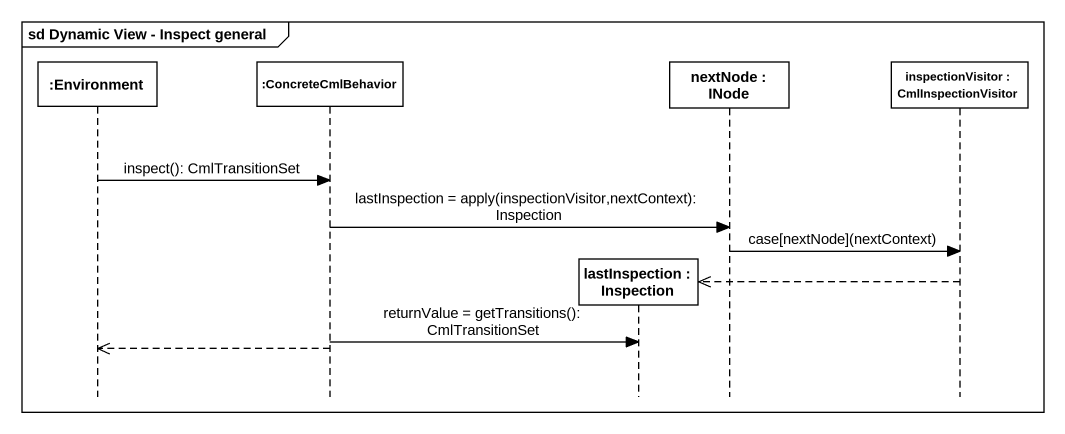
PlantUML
@startuml
mainframe sd Dynamic View - Inspect general
hide footbox
participant ":Environment" as Environment
participant ":ConcreteCmlBehavior" as ConcreteCmlBehavior
participant "lastInspection : Inspection" as lastInspection
participant "nextNode : INode" as nextNode
participant "inspectionVisitor : CmlInspectionVisitor" as inspectionVisitor

Environment -> ConcreteCmlBehavior : inspect(): CmlTransitionSet
ConcreteCmlBehavior -> nextNode : lastInspection = apply(inspectionVisitor,nextContext): Inspection
nextNode -> inspectionVisitor : case[nextNode](nextContext)
inspectionVisitor -->> lastInspection **
ConcreteCmlBehavior -> lastInspection : returnValue = getTransitions(): CmlTransitionSet
ConcreteCmlBehavior -->> Environment
@enduml
